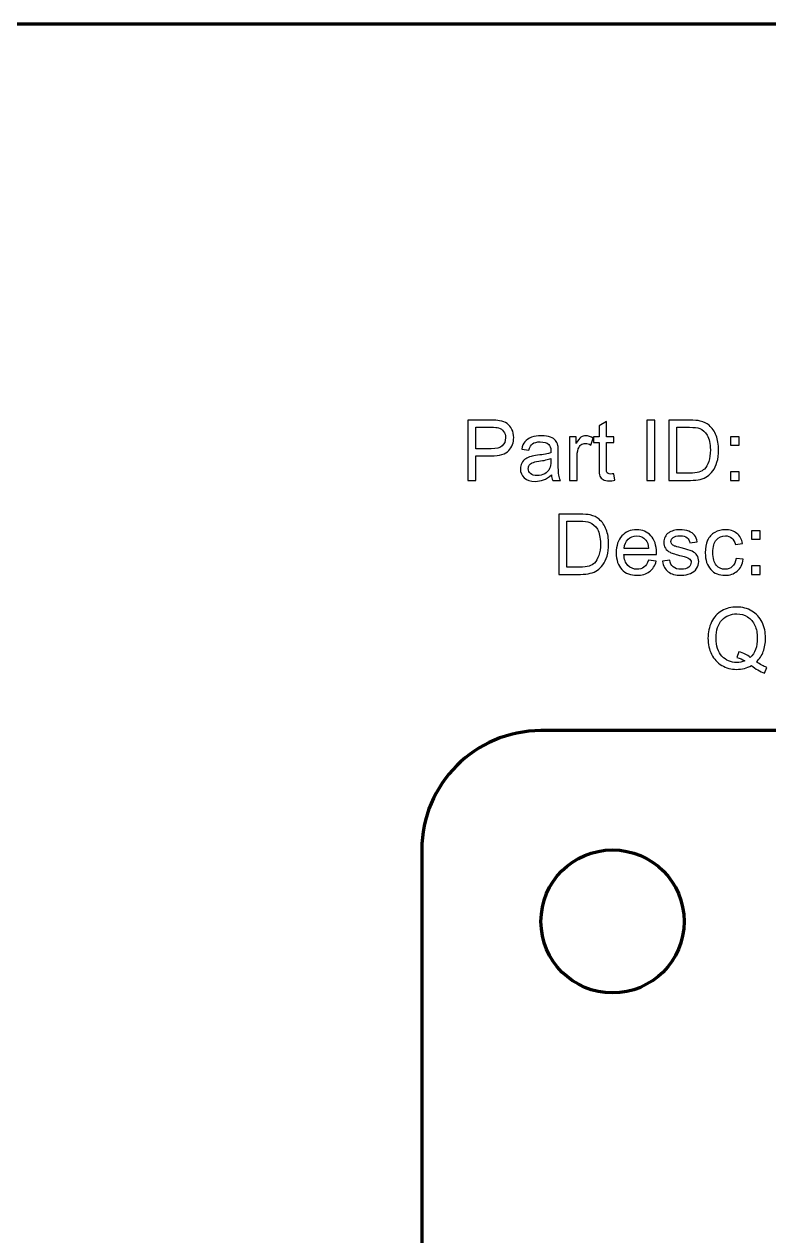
# Model space of a CAD drawing. Header units: centimetres. Extents: x -14.3 to 14.3, y -10 to 9.9.
# Drawn here: x 0 to 3.12, y 4.82 to 9.9 of the extents above; entities that cross this region are included whole.
import ezdxf

# ---------------------------------------------------------------- set-up
doc = ezdxf.new("R2010")
doc.units = ezdxf.units.CM
doc.header["$MEASUREMENT"] = 0
doc.layers.add('Layer 1', color=7, linetype='Continuous')

msp = doc.modelspace()

# ---------------------------------------------------------------- linework, layer by layer
at = {"layer": 'Layer 1', "color": 250, "lineweight": 70}
msp.add_ellipse((2.46666, 6.13749), major_axis=(0.3, 0), ratio=0.9999667, dxfattribs=at)
for points in [[(-14.3, -9), (-14.3, -9), (-14.3, 8.9), (-14.3, 8.9), (-14.3, 8.9), (-14.3, 9.45219), (-13.85219, 9.9), (-13.3, 9.9), (-13.3, 9.9), (-13.3, 9.9), (13.3, 9.9), (13.3, 9.9), (13.3, 9.9), (13.85219, 9.9), (14.3, 9.45219), (14.3, 8.9), (14.3, 8.9), (14.3, 8.9), (14.3, -9), (14.3, -9), (14.3, -9), (14.3, -9.55219), (13.85219, -10), (13.3, -10), (13.3, -10), (13.3, -10), (-13.3, -10), (-13.3, -10), (-13.3, -10), (-13.85219, -10), (-14.3, -9.55219), (-14.3, -9)], [(1.66666, 0.4375), (1.66666, 0.4375), (1.66666, 6.43749), (1.66666, 6.43749), (1.66666, 6.43749), (1.66666, 6.71359), (1.89056, 6.93749), (2.16666, 6.93749), (2.16666, 6.93749), (2.16666, 6.93749), (12.16664, 6.93749), (12.16664, 6.93749), (12.16664, 6.93749), (12.44274, 6.93749), (12.66664, 6.71359), (12.66664, 6.43749), (12.66664, 6.43749), (12.66664, 6.43749), (12.66664, 0.4375), (12.66664, 0.4375), (12.66664, 0.4375), (12.66664, 0.1614), (12.44274, -0.0625), (12.16664, -0.0625), (12.16664, -0.0625), (12.16664, -0.0625), (2.16666, -0.0625), (2.16666, -0.0625), (2.16666, -0.0625), (1.89056, -0.0625), (1.66666, 0.1614), (1.66666, 0.4375)]]:
    msp.add_open_spline(points, degree=3, knots=[0, 0, 0, 0, 0.125, 0.125, 0.125, 0.125, 0.25, 0.25, 0.25, 0.25, 0.375, 0.375, 0.375, 0.375, 0.5, 0.5, 0.5, 0.5, 0.625, 0.625, 0.625, 0.625, 0.75, 0.75, 0.75, 0.75, 0.875, 0.875, 0.875, 0.875, 1, 1, 1, 1], dxfattribs=at)
at = {"layer": 'Layer 1', "color": 186}
for points, knots in [([(1.85951, 7.98713), (1.85951, 7.98713), (1.85951, 8.23966), (1.85951, 8.23966), (1.85951, 8.23966), (1.85951, 8.23966), (1.95476, 8.23966), (1.95476, 8.23966), (1.95476, 8.23966), (1.97152, 8.23966), (1.98434, 8.23884), (1.99316, 8.23725), (1.99316, 8.23725), (2.00556, 8.23519), (2.01597, 8.23125), (2.02438, 8.22543), (2.02438, 8.22543), (2.03273, 8.21967), (2.03949, 8.2115), (2.0446, 8.20109), (2.0446, 8.20109), (2.04972, 8.19063), (2.05225, 8.17916), (2.05225, 8.16664), (2.05225, 8.16664), (2.05225, 8.14518), (2.04543, 8.12695), (2.03179, 8.11207), (2.03179, 8.11207), (2.01809, 8.09726), (1.99339, 8.08979), (1.9577, 8.08979), (1.9577, 8.08979), (1.9577, 8.08979), (1.89291, 8.08979), (1.89291, 8.08979), (1.89291, 8.08979), (1.89291, 8.08979), (1.89291, 7.98713), (1.89291, 7.98713), (1.89291, 7.98713), (1.89291, 7.98713), (1.85951, 7.98713), (1.85951, 7.98713)], [0, 0, 0, 0, 0.0909091, 0.0909091, 0.0909091, 0.0909091, 0.1818182, 0.1818182, 0.1818182, 0.1818182, 0.2727273, 0.2727273, 0.2727273, 0.2727273, 0.3636364, 0.3636364, 0.3636364, 0.3636364, 0.4545455, 0.4545455, 0.4545455, 0.4545455, 0.5454545, 0.5454545, 0.5454545, 0.5454545, 0.6363636, 0.6363636, 0.6363636, 0.6363636, 0.7272727, 0.7272727, 0.7272727, 0.7272727, 0.8181818, 0.8181818, 0.8181818, 0.8181818, 0.9090909, 0.9090909, 0.9090909, 0.9090909, 1, 1, 1, 1]), ([(2.47223, 8.01488), (2.47223, 8.01488), (2.4767, 7.98748), (2.4767, 7.98748), (2.4767, 7.98748), (2.468, 7.98566), (2.46018, 7.98472), (2.4533, 7.98472), (2.4533, 7.98472), (2.44201, 7.98472), (2.43331, 7.98648), (2.42707, 7.99007), (2.42707, 7.99007), (2.4209, 7.9936), (2.41655, 7.9983), (2.41402, 8.00412), (2.41402, 8.00412), (2.41149, 8.00988), (2.4102, 8.02211), (2.4102, 8.04069), (2.4102, 8.04069), (2.4102, 8.04069), (2.4102, 8.14594), (2.4102, 8.14594), (2.4102, 8.14594), (2.4102, 8.14594), (2.38744, 8.14594), (2.38744, 8.14594), (2.38744, 8.14594), (2.38744, 8.14594), (2.38744, 8.17005), (2.38744, 8.17005), (2.38744, 8.17005), (2.38744, 8.17005), (2.4102, 8.17005), (2.4102, 8.17005), (2.4102, 8.17005), (2.4102, 8.17005), (2.4102, 8.21538), (2.4102, 8.21538), (2.4102, 8.21538), (2.4102, 8.21538), (2.44107, 8.23396), (2.44107, 8.23396), (2.44107, 8.23396), (2.44107, 8.23396), (2.44107, 8.17005), (2.44107, 8.17005), (2.44107, 8.17005), (2.44107, 8.17005), (2.47223, 8.17005), (2.47223, 8.17005), (2.47223, 8.17005), (2.47223, 8.17005), (2.47223, 8.14594), (2.47223, 8.14594), (2.47223, 8.14594), (2.47223, 8.14594), (2.44107, 8.14594), (2.44107, 8.14594), (2.44107, 8.14594), (2.44107, 8.14594), (2.44107, 8.03899), (2.44107, 8.03899), (2.44107, 8.03899), (2.44107, 8.03011), (2.4416, 8.02447), (2.44265, 8.02194), (2.44265, 8.02194), (2.44377, 8.01941), (2.44553, 8.01741), (2.448, 8.01588), (2.448, 8.01588), (2.45047, 8.01441), (2.454, 8.01365), (2.45859, 8.01365), (2.45859, 8.01365), (2.46206, 8.01365), (2.46658, 8.01406), (2.47223, 8.01488)], [0, 0, 0, 0, 0.05, 0.05, 0.05, 0.05, 0.1, 0.1, 0.1, 0.1, 0.15, 0.15, 0.15, 0.15, 0.2, 0.2, 0.2, 0.2, 0.25, 0.25, 0.25, 0.25, 0.3, 0.3, 0.3, 0.3, 0.35, 0.35, 0.35, 0.35, 0.4, 0.4, 0.4, 0.4, 0.45, 0.45, 0.45, 0.45, 0.5, 0.5, 0.5, 0.5, 0.55, 0.55, 0.55, 0.55, 0.6, 0.6, 0.6, 0.6, 0.65, 0.65, 0.65, 0.65, 0.7, 0.7, 0.7, 0.7, 0.75, 0.75, 0.75, 0.75, 0.8, 0.8, 0.8, 0.8, 0.85, 0.85, 0.85, 0.85, 0.9, 0.9, 0.9, 0.9, 0.95, 0.95, 0.95, 0.95, 1, 1, 1, 1]), ([(2.61022, 7.98713), (2.61022, 7.98713), (2.61022, 8.23966), (2.61022, 8.23966), (2.61022, 8.23966), (2.61022, 8.23966), (2.64361, 8.23966), (2.64361, 8.23966), (2.64361, 8.23966), (2.64361, 8.23966), (2.64361, 7.98713), (2.64361, 7.98713), (2.64361, 7.98713), (2.64361, 7.98713), (2.61022, 7.98713), (2.61022, 7.98713)], [0, 0, 0, 0, 0.25, 0.25, 0.25, 0.25, 0.5, 0.5, 0.5, 0.5, 0.75, 0.75, 0.75, 0.75, 1, 1, 1, 1]), ([(2.70252, 7.98713), (2.70252, 7.98713), (2.70252, 8.23966), (2.70252, 8.23966), (2.70252, 8.23966), (2.70252, 8.23966), (2.78948, 8.23966), (2.78948, 8.23966), (2.78948, 8.23966), (2.80912, 8.23966), (2.82411, 8.23843), (2.83446, 8.23602), (2.83446, 8.23602), (2.84893, 8.23272), (2.86127, 8.22667), (2.8715, 8.21797), (2.8715, 8.21797), (2.88479, 8.20668), (2.89479, 8.19233), (2.90137, 8.17481), (2.90137, 8.17481), (2.90802, 8.15729), (2.91131, 8.1373), (2.91131, 8.11478), (2.91131, 8.11478), (2.91131, 8.09561), (2.90908, 8.07862), (2.90455, 8.0638), (2.90455, 8.0638), (2.90008, 8.04898), (2.89438, 8.0367), (2.88732, 8.02699), (2.88732, 8.02699), (2.88032, 8.01729), (2.87268, 8.00965), (2.86433, 8.00412), (2.86433, 8.00412), (2.85604, 7.99854), (2.84599, 7.9943), (2.83423, 7.99142), (2.83423, 7.99142), (2.82241, 7.98854), (2.80889, 7.98713), (2.79366, 7.98713), (2.79366, 7.98713), (2.79366, 7.98713), (2.70252, 7.98713), (2.70252, 7.98713)], [0, 0, 0, 0, 0.0833333, 0.0833333, 0.0833333, 0.0833333, 0.1666667, 0.1666667, 0.1666667, 0.1666667, 0.25, 0.25, 0.25, 0.25, 0.3333333, 0.3333333, 0.3333333, 0.3333333, 0.4166667, 0.4166667, 0.4166667, 0.4166667, 0.5, 0.5, 0.5, 0.5, 0.5833333, 0.5833333, 0.5833333, 0.5833333, 0.6666667, 0.6666667, 0.6666667, 0.6666667, 0.75, 0.75, 0.75, 0.75, 0.8333333, 0.8333333, 0.8333333, 0.8333333, 0.9166667, 0.9166667, 0.9166667, 0.9166667, 1, 1, 1, 1]), ([(1.89291, 8.1196), (1.89291, 8.1196), (1.95823, 8.1196), (1.95823, 8.1196), (1.95823, 8.1196), (1.97981, 8.1196), (1.99516, 8.1236), (2.00421, 8.13165), (2.00421, 8.13165), (2.01327, 8.13971), (2.01779, 8.151), (2.01779, 8.16558), (2.01779, 8.16558), (2.01779, 8.17616), (2.01515, 8.18522), (2.0098, 8.19274), (2.0098, 8.19274), (2.00445, 8.20027), (1.99745, 8.20521), (1.98869, 8.20762), (1.98869, 8.20762), (1.98304, 8.20909), (1.9727, 8.20985), (1.95753, 8.20985), (1.95753, 8.20985), (1.95753, 8.20985), (1.89291, 8.20985), (1.89291, 8.20985), (1.89291, 8.20985), (1.89291, 8.20985), (1.89291, 8.1196), (1.89291, 8.1196)], [0, 0, 0, 0, 0.125, 0.125, 0.125, 0.125, 0.25, 0.25, 0.25, 0.25, 0.375, 0.375, 0.375, 0.375, 0.5, 0.5, 0.5, 0.5, 0.625, 0.625, 0.625, 0.625, 0.75, 0.75, 0.75, 0.75, 0.875, 0.875, 0.875, 0.875, 1, 1, 1, 1]), ([(2.73592, 8.01694), (2.73592, 8.01694), (2.78984, 8.01694), (2.78984, 8.01694), (2.78984, 8.01694), (2.80648, 8.01694), (2.81959, 8.01847), (2.82905, 8.02158), (2.82905, 8.02158), (2.83852, 8.0247), (2.84605, 8.02905), (2.85169, 8.0347), (2.85169, 8.0347), (2.85963, 8.04258), (2.8658, 8.05328), (2.87021, 8.06662), (2.87021, 8.06662), (2.87462, 8.08003), (2.87685, 8.0962), (2.87685, 8.11531), (2.87685, 8.11531), (2.87685, 8.14171), (2.8725, 8.16199), (2.86386, 8.17616), (2.86386, 8.17616), (2.85516, 8.19039), (2.84463, 8.19986), (2.83223, 8.20468), (2.83223, 8.20468), (2.82329, 8.20815), (2.80883, 8.20985), (2.78901, 8.20985), (2.78901, 8.20985), (2.78901, 8.20985), (2.73592, 8.20985), (2.73592, 8.20985), (2.73592, 8.20985), (2.73592, 8.20985), (2.73592, 8.01694), (2.73592, 8.01694)], [0, 0, 0, 0, 0.1, 0.1, 0.1, 0.1, 0.2, 0.2, 0.2, 0.2, 0.3, 0.3, 0.3, 0.3, 0.4, 0.4, 0.4, 0.4, 0.5, 0.5, 0.5, 0.5, 0.6, 0.6, 0.6, 0.6, 0.7, 0.7, 0.7, 0.7, 0.8, 0.8, 0.8, 0.8, 0.9, 0.9, 0.9, 0.9, 1, 1, 1, 1]), ([(2.21023, 8.00971), (2.19871, 7.99995), (2.18765, 7.99307), (2.17707, 7.98901), (2.17707, 7.98901), (2.16643, 7.98501), (2.15502, 7.98301), (2.14285, 7.98301), (2.14285, 7.98301), (2.12274, 7.98301), (2.10734, 7.98789), (2.09652, 7.99771), (2.09652, 7.99771), (2.08576, 8.00753), (2.08035, 8.02011), (2.08035, 8.03534), (2.08035, 8.03534), (2.08035, 8.04434), (2.08235, 8.05251), (2.08646, 8.05992), (2.08646, 8.05992), (2.09052, 8.06733), (2.09587, 8.07327), (2.10246, 8.07774), (2.10246, 8.07774), (2.1091, 8.0822), (2.11651, 8.08561), (2.1248, 8.08791), (2.1248, 8.08791), (2.13086, 8.08949), (2.14003, 8.09108), (2.15232, 8.09255), (2.15232, 8.09255), (2.17736, 8.09555), (2.19583, 8.09908), (2.20764, 8.10325), (2.20764, 8.10325), (2.20776, 8.10749), (2.20782, 8.11019), (2.20782, 8.11131), (2.20782, 8.11131), (2.20782, 8.12395), (2.20488, 8.13289), (2.199, 8.138), (2.199, 8.138), (2.19112, 8.14506), (2.1793, 8.14853), (2.16372, 8.14853), (2.16372, 8.14853), (2.14914, 8.14853), (2.13838, 8.146), (2.13138, 8.14088), (2.13138, 8.14088), (2.12445, 8.13577), (2.11933, 8.12671), (2.11598, 8.11372), (2.11598, 8.11372), (2.11598, 8.11372), (2.0857, 8.11789), (2.0857, 8.11789), (2.0857, 8.11789), (2.08846, 8.13083), (2.09299, 8.14135), (2.09928, 8.14929), (2.09928, 8.14929), (2.10557, 8.15729), (2.11474, 8.16346), (2.12668, 8.16775), (2.12668, 8.16775), (2.13862, 8.17205), (2.15243, 8.17422), (2.16819, 8.17422), (2.16819, 8.17422), (2.18383, 8.17422), (2.19647, 8.17234), (2.20623, 8.16869), (2.20623, 8.16869), (2.21599, 8.16499), (2.22317, 8.1604), (2.22781, 8.15482), (2.22781, 8.15482), (2.2324, 8.14923), (2.23557, 8.14224), (2.23745, 8.13371), (2.23745, 8.13371), (2.23845, 8.12842), (2.23898, 8.11889), (2.23898, 8.10513), (2.23898, 8.10513), (2.23898, 8.10513), (2.23898, 8.0638), (2.23898, 8.0638), (2.23898, 8.0638), (2.23898, 8.03493), (2.23963, 8.0167), (2.24098, 8.00912), (2.24098, 8.00912), (2.24227, 8.00148), (2.24492, 7.99413), (2.2488, 7.98713), (2.2488, 7.98713), (2.2488, 7.98713), (2.2164, 7.98713), (2.2164, 7.98713), (2.2164, 7.98713), (2.21323, 7.99354), (2.21111, 8.00106), (2.21023, 8.00971)], [0, 0, 0, 0, 0.037037, 0.037037, 0.037037, 0.037037, 0.0740741, 0.0740741, 0.0740741, 0.0740741, 0.1111111, 0.1111111, 0.1111111, 0.1111111, 0.1481481, 0.1481481, 0.1481481, 0.1481481, 0.1851852, 0.1851852, 0.1851852, 0.1851852, 0.2222222, 0.2222222, 0.2222222, 0.2222222, 0.2592593, 0.2592593, 0.2592593, 0.2592593, 0.2962963, 0.2962963, 0.2962963, 0.2962963, 0.3333333, 0.3333333, 0.3333333, 0.3333333, 0.3703704, 0.3703704, 0.3703704, 0.3703704, 0.4074074, 0.4074074, 0.4074074, 0.4074074, 0.4444444, 0.4444444, 0.4444444, 0.4444444, 0.4814815, 0.4814815, 0.4814815, 0.4814815, 0.5185185, 0.5185185, 0.5185185, 0.5185185, 0.5555556, 0.5555556, 0.5555556, 0.5555556, 0.5925926, 0.5925926, 0.5925926, 0.5925926, 0.6296296, 0.6296296, 0.6296296, 0.6296296, 0.6666667, 0.6666667, 0.6666667, 0.6666667, 0.7037037, 0.7037037, 0.7037037, 0.7037037, 0.7407407, 0.7407407, 0.7407407, 0.7407407, 0.7777778, 0.7777778, 0.7777778, 0.7777778, 0.8148148, 0.8148148, 0.8148148, 0.8148148, 0.8518519, 0.8518519, 0.8518519, 0.8518519, 0.8888889, 0.8888889, 0.8888889, 0.8888889, 0.9259259, 0.9259259, 0.9259259, 0.9259259, 0.962963, 0.962963, 0.962963, 0.962963, 1, 1, 1, 1]), ([(2.28672, 7.98713), (2.28672, 7.98713), (2.28672, 8.17005), (2.28672, 8.17005), (2.28672, 8.17005), (2.28672, 8.17005), (2.31459, 8.17005), (2.31459, 8.17005), (2.31459, 8.17005), (2.31459, 8.17005), (2.31459, 8.14235), (2.31459, 8.14235), (2.31459, 8.14235), (2.3217, 8.15529), (2.32829, 8.16387), (2.33435, 8.16799), (2.33435, 8.16799), (2.34034, 8.1721), (2.34699, 8.17422), (2.35422, 8.17422), (2.35422, 8.17422), (2.36469, 8.17422), (2.37527, 8.17087), (2.38609, 8.16423), (2.38609, 8.16423), (2.38609, 8.16423), (2.37539, 8.13542), (2.37539, 8.13542), (2.37539, 8.13542), (2.36786, 8.13994), (2.36028, 8.14218), (2.35269, 8.14218), (2.35269, 8.14218), (2.34587, 8.14218), (2.33981, 8.14012), (2.3344, 8.13606), (2.3344, 8.13606), (2.329, 8.13195), (2.32517, 8.1263), (2.32288, 8.11907), (2.32288, 8.11907), (2.31941, 8.10807), (2.31771, 8.09602), (2.31771, 8.08291), (2.31771, 8.08291), (2.31771, 8.08291), (2.31771, 7.98713), (2.31771, 7.98713), (2.31771, 7.98713), (2.31771, 7.98713), (2.28672, 7.98713), (2.28672, 7.98713)], [0, 0, 0, 0, 0.0769231, 0.0769231, 0.0769231, 0.0769231, 0.1538462, 0.1538462, 0.1538462, 0.1538462, 0.2307692, 0.2307692, 0.2307692, 0.2307692, 0.3076923, 0.3076923, 0.3076923, 0.3076923, 0.3846154, 0.3846154, 0.3846154, 0.3846154, 0.4615385, 0.4615385, 0.4615385, 0.4615385, 0.5384615, 0.5384615, 0.5384615, 0.5384615, 0.6153846, 0.6153846, 0.6153846, 0.6153846, 0.6923077, 0.6923077, 0.6923077, 0.6923077, 0.7692308, 0.7692308, 0.7692308, 0.7692308, 0.8461538, 0.8461538, 0.8461538, 0.8461538, 0.9230769, 0.9230769, 0.9230769, 0.9230769, 1, 1, 1, 1]), ([(2.96194, 8.13477), (2.96194, 8.13477), (2.96194, 8.17005), (2.96194, 8.17005), (2.96194, 8.17005), (2.96194, 8.17005), (2.99727, 8.17005), (2.99727, 8.17005), (2.99727, 8.17005), (2.99727, 8.17005), (2.99727, 8.13477), (2.99727, 8.13477), (2.99727, 8.13477), (2.99727, 8.13477), (2.96194, 8.13477), (2.96194, 8.13477)], [0, 0, 0, 0, 0.25, 0.25, 0.25, 0.25, 0.5, 0.5, 0.5, 0.5, 0.75, 0.75, 0.75, 0.75, 1, 1, 1, 1]), ([(2.20764, 8.07897), (2.19635, 8.07433), (2.17948, 8.07044), (2.15702, 8.06721), (2.15702, 8.06721), (2.14426, 8.06539), (2.13521, 8.06333), (2.12997, 8.06104), (2.12997, 8.06104), (2.12468, 8.05874), (2.12057, 8.05539), (2.11774, 8.05092), (2.11774, 8.05092), (2.11486, 8.04651), (2.11339, 8.04163), (2.11339, 8.03623), (2.11339, 8.03623), (2.11339, 8.02793), (2.11657, 8.02106), (2.1228, 8.01553), (2.1228, 8.01553), (2.12903, 8.01006), (2.1382, 8.0073), (2.15026, 8.0073), (2.15026, 8.0073), (2.16219, 8.0073), (2.17284, 8.00988), (2.18213, 8.01512), (2.18213, 8.01512), (2.19142, 8.02035), (2.19829, 8.02752), (2.20265, 8.03658), (2.20265, 8.03658), (2.206, 8.04357), (2.20764, 8.05392), (2.20764, 8.06756), (2.20764, 8.06756), (2.20764, 8.06756), (2.20764, 8.07897), (2.20764, 8.07897)], [0, 0, 0, 0, 0.1, 0.1, 0.1, 0.1, 0.2, 0.2, 0.2, 0.2, 0.3, 0.3, 0.3, 0.3, 0.4, 0.4, 0.4, 0.4, 0.5, 0.5, 0.5, 0.5, 0.6, 0.6, 0.6, 0.6, 0.7, 0.7, 0.7, 0.7, 0.8, 0.8, 0.8, 0.8, 0.9, 0.9, 0.9, 0.9, 1, 1, 1, 1]), ([(2.96194, 7.98713), (2.96194, 7.98713), (2.96194, 8.02247), (2.96194, 8.02247), (2.96194, 8.02247), (2.96194, 8.02247), (2.99727, 8.02247), (2.99727, 8.02247), (2.99727, 8.02247), (2.99727, 8.02247), (2.99727, 7.98713), (2.99727, 7.98713), (2.99727, 7.98713), (2.99727, 7.98713), (2.96194, 7.98713), (2.96194, 7.98713)], [0, 0, 0, 0, 0.25, 0.25, 0.25, 0.25, 0.5, 0.5, 0.5, 0.5, 0.75, 0.75, 0.75, 0.75, 1, 1, 1, 1]), ([(2.24158, 7.59302), (2.24158, 7.59302), (2.24158, 7.84555), (2.24158, 7.84555), (2.24158, 7.84555), (2.24158, 7.84555), (2.32854, 7.84555), (2.32854, 7.84555), (2.32854, 7.84555), (2.34818, 7.84555), (2.36317, 7.84432), (2.37352, 7.84191), (2.37352, 7.84191), (2.38799, 7.83861), (2.40033, 7.83256), (2.41056, 7.82386), (2.41056, 7.82386), (2.42385, 7.81257), (2.43385, 7.79822), (2.44043, 7.7807), (2.44043, 7.7807), (2.44708, 7.76318), (2.45037, 7.74319), (2.45037, 7.72067), (2.45037, 7.72067), (2.45037, 7.7015), (2.44814, 7.68451), (2.44361, 7.66969), (2.44361, 7.66969), (2.43914, 7.65487), (2.43344, 7.64259), (2.42638, 7.63288), (2.42638, 7.63288), (2.41938, 7.62318), (2.41174, 7.61554), (2.40339, 7.61001), (2.40339, 7.61001), (2.3951, 7.60443), (2.38505, 7.60019), (2.37329, 7.59731), (2.37329, 7.59731), (2.36147, 7.59443), (2.34795, 7.59302), (2.33272, 7.59302), (2.33272, 7.59302), (2.33272, 7.59302), (2.24158, 7.59302), (2.24158, 7.59302)], [0, 0, 0, 0, 0.0833333, 0.0833333, 0.0833333, 0.0833333, 0.1666667, 0.1666667, 0.1666667, 0.1666667, 0.25, 0.25, 0.25, 0.25, 0.3333333, 0.3333333, 0.3333333, 0.3333333, 0.4166667, 0.4166667, 0.4166667, 0.4166667, 0.5, 0.5, 0.5, 0.5, 0.5833333, 0.5833333, 0.5833333, 0.5833333, 0.6666667, 0.6666667, 0.6666667, 0.6666667, 0.75, 0.75, 0.75, 0.75, 0.8333333, 0.8333333, 0.8333333, 0.8333333, 0.9166667, 0.9166667, 0.9166667, 0.9166667, 1, 1, 1, 1]), ([(2.27498, 7.62283), (2.27498, 7.62283), (2.3289, 7.62283), (2.3289, 7.62283), (2.3289, 7.62283), (2.34554, 7.62283), (2.35865, 7.62436), (2.36811, 7.62747), (2.36811, 7.62747), (2.37758, 7.63059), (2.38511, 7.63494), (2.39075, 7.64059), (2.39075, 7.64059), (2.39869, 7.64847), (2.40486, 7.65917), (2.40927, 7.67251), (2.40927, 7.67251), (2.41368, 7.68592), (2.41591, 7.70209), (2.41591, 7.7212), (2.41591, 7.7212), (2.41591, 7.7476), (2.41156, 7.76788), (2.40292, 7.78205), (2.40292, 7.78205), (2.39422, 7.79628), (2.38369, 7.80575), (2.37129, 7.81057), (2.37129, 7.81057), (2.36235, 7.81404), (2.34789, 7.81574), (2.32807, 7.81574), (2.32807, 7.81574), (2.32807, 7.81574), (2.27498, 7.81574), (2.27498, 7.81574), (2.27498, 7.81574), (2.27498, 7.81574), (2.27498, 7.62283), (2.27498, 7.62283)], [0, 0, 0, 0, 0.1, 0.1, 0.1, 0.1, 0.2, 0.2, 0.2, 0.2, 0.3, 0.3, 0.3, 0.3, 0.4, 0.4, 0.4, 0.4, 0.5, 0.5, 0.5, 0.5, 0.6, 0.6, 0.6, 0.6, 0.7, 0.7, 0.7, 0.7, 0.8, 0.8, 0.8, 0.8, 0.9, 0.9, 0.9, 0.9, 1, 1, 1, 1]), ([(2.61759, 7.65193), (2.61759, 7.65193), (2.64964, 7.64799), (2.64964, 7.64799), (2.64964, 7.64799), (2.64458, 7.62924), (2.63523, 7.61472), (2.62159, 7.60437), (2.62159, 7.60437), (2.60789, 7.59408), (2.59043, 7.5889), (2.5692, 7.5889), (2.5692, 7.5889), (2.54245, 7.5889), (2.52122, 7.59714), (2.50558, 7.6136), (2.50558, 7.6136), (2.48989, 7.63006), (2.48207, 7.65317), (2.48207, 7.68292), (2.48207, 7.68292), (2.48207, 7.71373), (2.49, 7.7376), (2.50582, 7.75459), (2.50582, 7.75459), (2.52169, 7.77159), (2.54221, 7.78011), (2.5675, 7.78011), (2.5675, 7.78011), (2.59196, 7.78011), (2.61195, 7.77176), (2.62741, 7.75512), (2.62741, 7.75512), (2.64293, 7.73848), (2.65069, 7.71502), (2.65069, 7.68486), (2.65069, 7.68486), (2.65069, 7.68298), (2.65064, 7.68022), (2.65052, 7.67657), (2.65052, 7.67657), (2.65052, 7.67657), (2.51411, 7.67657), (2.51411, 7.67657), (2.51411, 7.67657), (2.51523, 7.65646), (2.52093, 7.64106), (2.53116, 7.63041), (2.53116, 7.63041), (2.54139, 7.61971), (2.55409, 7.61436), (2.56938, 7.61436), (2.56938, 7.61436), (2.58073, 7.61436), (2.59043, 7.61736), (2.59848, 7.62336), (2.59848, 7.62336), (2.60654, 7.6293), (2.61289, 7.63882), (2.61759, 7.65193)], [0, 0, 0, 0, 0.0666667, 0.0666667, 0.0666667, 0.0666667, 0.1333333, 0.1333333, 0.1333333, 0.1333333, 0.2, 0.2, 0.2, 0.2, 0.2666667, 0.2666667, 0.2666667, 0.2666667, 0.3333333, 0.3333333, 0.3333333, 0.3333333, 0.4, 0.4, 0.4, 0.4, 0.4666667, 0.4666667, 0.4666667, 0.4666667, 0.5333333, 0.5333333, 0.5333333, 0.5333333, 0.6, 0.6, 0.6, 0.6, 0.6666667, 0.6666667, 0.6666667, 0.6666667, 0.7333333, 0.7333333, 0.7333333, 0.7333333, 0.8, 0.8, 0.8, 0.8, 0.8666667, 0.8666667, 0.8666667, 0.8666667, 0.9333333, 0.9333333, 0.9333333, 0.9333333, 1, 1, 1, 1]), ([(2.67621, 7.64764), (2.67621, 7.64764), (2.70684, 7.65246), (2.70684, 7.65246), (2.70684, 7.65246), (2.70855, 7.64017), (2.71337, 7.63077), (2.72125, 7.62418), (2.72125, 7.62418), (2.72907, 7.61766), (2.74006, 7.61436), (2.75423, 7.61436), (2.75423, 7.61436), (2.76846, 7.61436), (2.77904, 7.6173), (2.78592, 7.62307), (2.78592, 7.62307), (2.7928, 7.62889), (2.79627, 7.63571), (2.79627, 7.64347), (2.79627, 7.64347), (2.79627, 7.65052), (2.79321, 7.65599), (2.7871, 7.66005), (2.7871, 7.66005), (2.78286, 7.66281), (2.77228, 7.66628), (2.75541, 7.67051), (2.75541, 7.67051), (2.73271, 7.67628), (2.71689, 7.68122), (2.70813, 7.68545), (2.70813, 7.68545), (2.69937, 7.68962), (2.69267, 7.69544), (2.68814, 7.70285), (2.68814, 7.70285), (2.68362, 7.71026), (2.68132, 7.71843), (2.68132, 7.72737), (2.68132, 7.72737), (2.68132, 7.73554), (2.6832, 7.74307), (2.68697, 7.75001), (2.68697, 7.75001), (2.69067, 7.757), (2.69579, 7.76277), (2.7022, 7.76735), (2.7022, 7.76735), (2.70702, 7.77088), (2.7136, 7.77394), (2.72189, 7.77641), (2.72189, 7.77641), (2.73024, 7.77888), (2.73918, 7.78011), (2.7487, 7.78011), (2.7487, 7.78011), (2.76305, 7.78011), (2.77563, 7.77799), (2.78651, 7.77388), (2.78651, 7.77388), (2.79739, 7.76976), (2.80538, 7.76418), (2.81056, 7.75712), (2.81056, 7.75712), (2.81573, 7.75001), (2.81926, 7.7406), (2.8212, 7.72878), (2.8212, 7.72878), (2.8212, 7.72878), (2.79092, 7.72461), (2.79092, 7.72461), (2.79092, 7.72461), (2.78951, 7.73401), (2.78551, 7.74136), (2.77893, 7.74666), (2.77893, 7.74666), (2.77234, 7.75195), (2.76299, 7.75459), (2.75094, 7.75459), (2.75094, 7.75459), (2.73671, 7.75459), (2.72654, 7.75224), (2.72048, 7.74754), (2.72048, 7.74754), (2.71437, 7.74283), (2.71131, 7.73731), (2.71131, 7.73102), (2.71131, 7.73102), (2.71131, 7.72696), (2.7126, 7.72337), (2.71513, 7.72014), (2.71513, 7.72014), (2.71766, 7.71679), (2.7216, 7.71408), (2.72701, 7.71185), (2.72701, 7.71185), (2.73012, 7.71073), (2.73924, 7.70809), (2.75441, 7.70397), (2.75441, 7.70397), (2.77634, 7.69809), (2.79163, 7.69333), (2.80027, 7.68956), (2.80027, 7.68956), (2.80897, 7.68586), (2.81579, 7.68039), (2.82073, 7.67328), (2.82073, 7.67328), (2.82567, 7.66616), (2.82814, 7.65734), (2.82814, 7.64676), (2.82814, 7.64676), (2.82814, 7.63641), (2.82508, 7.62671), (2.81908, 7.61754), (2.81908, 7.61754), (2.81303, 7.60842), (2.80433, 7.60137), (2.79298, 7.59637), (2.79298, 7.59637), (2.78163, 7.59137), (2.76875, 7.5889), (2.75441, 7.5889), (2.75441, 7.5889), (2.73059, 7.5889), (2.71248, 7.59384), (2.70002, 7.60372), (2.70002, 7.60372), (2.68756, 7.6136), (2.67962, 7.62824), (2.67621, 7.64764)], [0, 0, 0, 0, 0.030303, 0.030303, 0.030303, 0.030303, 0.0606061, 0.0606061, 0.0606061, 0.0606061, 0.0909091, 0.0909091, 0.0909091, 0.0909091, 0.1212121, 0.1212121, 0.1212121, 0.1212121, 0.1515152, 0.1515152, 0.1515152, 0.1515152, 0.1818182, 0.1818182, 0.1818182, 0.1818182, 0.2121212, 0.2121212, 0.2121212, 0.2121212, 0.2424242, 0.2424242, 0.2424242, 0.2424242, 0.2727273, 0.2727273, 0.2727273, 0.2727273, 0.3030303, 0.3030303, 0.3030303, 0.3030303, 0.3333333, 0.3333333, 0.3333333, 0.3333333, 0.3636364, 0.3636364, 0.3636364, 0.3636364, 0.3939394, 0.3939394, 0.3939394, 0.3939394, 0.4242424, 0.4242424, 0.4242424, 0.4242424, 0.4545455, 0.4545455, 0.4545455, 0.4545455, 0.4848485, 0.4848485, 0.4848485, 0.4848485, 0.5151515, 0.5151515, 0.5151515, 0.5151515, 0.5454545, 0.5454545, 0.5454545, 0.5454545, 0.5757576, 0.5757576, 0.5757576, 0.5757576, 0.6060606, 0.6060606, 0.6060606, 0.6060606, 0.6363636, 0.6363636, 0.6363636, 0.6363636, 0.6666667, 0.6666667, 0.6666667, 0.6666667, 0.6969697, 0.6969697, 0.6969697, 0.6969697, 0.7272727, 0.7272727, 0.7272727, 0.7272727, 0.7575758, 0.7575758, 0.7575758, 0.7575758, 0.7878788, 0.7878788, 0.7878788, 0.7878788, 0.8181818, 0.8181818, 0.8181818, 0.8181818, 0.8484848, 0.8484848, 0.8484848, 0.8484848, 0.8787879, 0.8787879, 0.8787879, 0.8787879, 0.9090909, 0.9090909, 0.9090909, 0.9090909, 0.9393939, 0.9393939, 0.9393939, 0.9393939, 0.969697, 0.969697, 0.969697, 0.969697, 1, 1, 1, 1]), ([(2.98436, 7.66005), (2.98436, 7.66005), (3.01482, 7.65605), (3.01482, 7.65605), (3.01482, 7.65605), (3.01152, 7.63506), (3.003, 7.6186), (2.98924, 7.60672), (2.98924, 7.60672), (2.97554, 7.59484), (2.95867, 7.5889), (2.93868, 7.5889), (2.93868, 7.5889), (2.91369, 7.5889), (2.89352, 7.59708), (2.87835, 7.61342), (2.87835, 7.61342), (2.86312, 7.62977), (2.85548, 7.65323), (2.85548, 7.6838), (2.85548, 7.6838), (2.85548, 7.70356), (2.85877, 7.72084), (2.8653, 7.73566), (2.8653, 7.73566), (2.87188, 7.75048), (2.88182, 7.76159), (2.89522, 7.769), (2.89522, 7.769), (2.90857, 7.77641), (2.92315, 7.78011), (2.93885, 7.78011), (2.93885, 7.78011), (2.95873, 7.78011), (2.97501, 7.77505), (2.98759, 7.765), (2.98759, 7.765), (3.00024, 7.75495), (3.00835, 7.74072), (3.01194, 7.7222), (3.01194, 7.7222), (3.01194, 7.7222), (2.98177, 7.71755), (2.98177, 7.71755), (2.98177, 7.71755), (2.97889, 7.72984), (2.97384, 7.73907), (2.96655, 7.7453), (2.96655, 7.7453), (2.95925, 7.75148), (2.95044, 7.75459), (2.94009, 7.75459), (2.94009, 7.75459), (2.92445, 7.75459), (2.91175, 7.74901), (2.90199, 7.73778), (2.90199, 7.73778), (2.89223, 7.72661), (2.88735, 7.70891), (2.88735, 7.68468), (2.88735, 7.68468), (2.88735, 7.66011), (2.89205, 7.64223), (2.90152, 7.63106), (2.90152, 7.63106), (2.91092, 7.61995), (2.92321, 7.61436), (2.93838, 7.61436), (2.93838, 7.61436), (2.95055, 7.61436), (2.96067, 7.61813), (2.96884, 7.62559), (2.96884, 7.62559), (2.97701, 7.63306), (2.98219, 7.64453), (2.98436, 7.66005)], [0, 0, 0, 0, 0.0526316, 0.0526316, 0.0526316, 0.0526316, 0.1052632, 0.1052632, 0.1052632, 0.1052632, 0.1578947, 0.1578947, 0.1578947, 0.1578947, 0.2105263, 0.2105263, 0.2105263, 0.2105263, 0.2631579, 0.2631579, 0.2631579, 0.2631579, 0.3157895, 0.3157895, 0.3157895, 0.3157895, 0.3684211, 0.3684211, 0.3684211, 0.3684211, 0.4210526, 0.4210526, 0.4210526, 0.4210526, 0.4736842, 0.4736842, 0.4736842, 0.4736842, 0.5263158, 0.5263158, 0.5263158, 0.5263158, 0.5789474, 0.5789474, 0.5789474, 0.5789474, 0.6315789, 0.6315789, 0.6315789, 0.6315789, 0.6842105, 0.6842105, 0.6842105, 0.6842105, 0.7368421, 0.7368421, 0.7368421, 0.7368421, 0.7894737, 0.7894737, 0.7894737, 0.7894737, 0.8421053, 0.8421053, 0.8421053, 0.8421053, 0.8947368, 0.8947368, 0.8947368, 0.8947368, 0.9473684, 0.9473684, 0.9473684, 0.9473684, 1, 1, 1, 1]), ([(3.04998, 7.74066), (3.04998, 7.74066), (3.04998, 7.77594), (3.04998, 7.77594), (3.04998, 7.77594), (3.04998, 7.77594), (3.08531, 7.77594), (3.08531, 7.77594), (3.08531, 7.77594), (3.08531, 7.77594), (3.08531, 7.74066), (3.08531, 7.74066), (3.08531, 7.74066), (3.08531, 7.74066), (3.04998, 7.74066), (3.04998, 7.74066)], [0, 0, 0, 0, 0.25, 0.25, 0.25, 0.25, 0.5, 0.5, 0.5, 0.5, 0.75, 0.75, 0.75, 0.75, 1, 1, 1, 1]), ([(2.51581, 7.70209), (2.51581, 7.70209), (2.61794, 7.70209), (2.61794, 7.70209), (2.61794, 7.70209), (2.61659, 7.71743), (2.61265, 7.72902), (2.60624, 7.73666), (2.60624, 7.73666), (2.59637, 7.7486), (2.58355, 7.75459), (2.56785, 7.75459), (2.56785, 7.75459), (2.55362, 7.75459), (2.54163, 7.74983), (2.53192, 7.74031), (2.53192, 7.74031), (2.52222, 7.73078), (2.51687, 7.71802), (2.51581, 7.70209)], [0, 0, 0, 0, 0.2, 0.2, 0.2, 0.2, 0.4, 0.4, 0.4, 0.4, 0.6, 0.6, 0.6, 0.6, 0.8, 0.8, 0.8, 0.8, 1, 1, 1, 1]), ([(3.04998, 7.59302), (3.04998, 7.59302), (3.04998, 7.62836), (3.04998, 7.62836), (3.04998, 7.62836), (3.04998, 7.62836), (3.08531, 7.62836), (3.08531, 7.62836), (3.08531, 7.62836), (3.08531, 7.62836), (3.08531, 7.59302), (3.08531, 7.59302), (3.08531, 7.59302), (3.08531, 7.59302), (3.04998, 7.59302), (3.04998, 7.59302)], [0, 0, 0, 0, 0.25, 0.25, 0.25, 0.25, 0.5, 0.5, 0.5, 0.5, 0.75, 0.75, 0.75, 0.75, 1, 1, 1, 1]), ([(3.07014, 7.22596), (3.0856, 7.21526), (3.09995, 7.20749), (3.113, 7.20256), (3.113, 7.20256), (3.113, 7.20256), (3.10318, 7.17927), (3.10318, 7.17927), (3.10318, 7.17927), (3.08507, 7.1858), (3.06696, 7.19615), (3.04891, 7.21026), (3.04891, 7.21026), (3.03021, 7.19985), (3.00958, 7.19462), (2.98694, 7.19462), (2.98694, 7.19462), (2.96407, 7.19462), (2.94337, 7.20014), (2.92473, 7.21114), (2.92473, 7.21114), (2.90615, 7.22219), (2.89181, 7.23766), (2.88175, 7.25765), (2.88175, 7.25765), (2.8717, 7.27764), (2.8667, 7.30016), (2.8667, 7.32515), (2.8667, 7.32515), (2.8667, 7.35008), (2.87176, 7.37277), (2.88187, 7.39323), (2.88187, 7.39323), (2.89198, 7.41364), (2.90633, 7.42922), (2.92503, 7.43992), (2.92503, 7.43992), (2.94366, 7.45056), (2.96454, 7.45591), (2.98759, 7.45591), (2.98759, 7.45591), (3.01093, 7.45591), (3.03192, 7.45038), (3.05067, 7.43927), (3.05067, 7.43927), (3.06937, 7.42822), (3.08366, 7.41269), (3.09348, 7.39276), (3.09348, 7.39276), (3.1033, 7.37283), (3.10818, 7.35037), (3.10818, 7.32532), (3.10818, 7.32532), (3.10818, 7.30457), (3.10506, 7.28587), (3.09871, 7.26929), (3.09871, 7.26929), (3.09242, 7.25271), (3.08289, 7.23824), (3.07014, 7.22596)], [0, 0, 0, 0, 0.0666667, 0.0666667, 0.0666667, 0.0666667, 0.1333333, 0.1333333, 0.1333333, 0.1333333, 0.2, 0.2, 0.2, 0.2, 0.2666667, 0.2666667, 0.2666667, 0.2666667, 0.3333333, 0.3333333, 0.3333333, 0.3333333, 0.4, 0.4, 0.4, 0.4, 0.4666667, 0.4666667, 0.4666667, 0.4666667, 0.5333333, 0.5333333, 0.5333333, 0.5333333, 0.6, 0.6, 0.6, 0.6, 0.6666667, 0.6666667, 0.6666667, 0.6666667, 0.7333333, 0.7333333, 0.7333333, 0.7333333, 0.8, 0.8, 0.8, 0.8, 0.8666667, 0.8666667, 0.8666667, 0.8666667, 0.9333333, 0.9333333, 0.9333333, 0.9333333, 1, 1, 1, 1]), ([(2.99658, 7.2687), (3.01587, 7.26329), (3.03174, 7.25524), (3.04427, 7.24454), (3.04427, 7.24454), (3.0639, 7.26247), (3.07372, 7.2894), (3.07372, 7.32532), (3.07372, 7.32532), (3.07372, 7.34578), (3.07025, 7.36366), (3.06332, 7.37895), (3.06332, 7.37895), (3.05638, 7.39417), (3.04621, 7.40605), (3.03286, 7.41452), (3.03286, 7.41452), (3.01945, 7.42293), (3.00446, 7.42716), (2.98776, 7.42716), (2.98776, 7.42716), (2.96289, 7.42716), (2.94219, 7.41863), (2.92579, 7.40158), (2.92579, 7.40158), (2.90933, 7.38453), (2.90115, 7.35907), (2.90115, 7.32515), (2.90115, 7.32515), (2.90115, 7.29234), (2.90927, 7.26711), (2.9255, 7.24953), (2.9255, 7.24953), (2.94178, 7.23201), (2.96254, 7.22319), (2.98776, 7.22319), (2.98776, 7.22319), (2.99976, 7.22319), (3.01099, 7.22543), (3.02157, 7.2299), (3.02157, 7.2299), (3.0111, 7.23672), (3.00005, 7.24154), (2.98847, 7.24436), (2.98847, 7.24436), (2.98847, 7.24436), (2.99658, 7.2687), (2.99658, 7.2687)], [0, 0, 0, 0, 0.0833333, 0.0833333, 0.0833333, 0.0833333, 0.1666667, 0.1666667, 0.1666667, 0.1666667, 0.25, 0.25, 0.25, 0.25, 0.3333333, 0.3333333, 0.3333333, 0.3333333, 0.4166667, 0.4166667, 0.4166667, 0.4166667, 0.5, 0.5, 0.5, 0.5, 0.5833333, 0.5833333, 0.5833333, 0.5833333, 0.6666667, 0.6666667, 0.6666667, 0.6666667, 0.75, 0.75, 0.75, 0.75, 0.8333333, 0.8333333, 0.8333333, 0.8333333, 0.9166667, 0.9166667, 0.9166667, 0.9166667, 1, 1, 1, 1])]:
    msp.add_open_spline(points, degree=3, knots=knots, dxfattribs=at)

doc.saveas('drawing.dxf')
